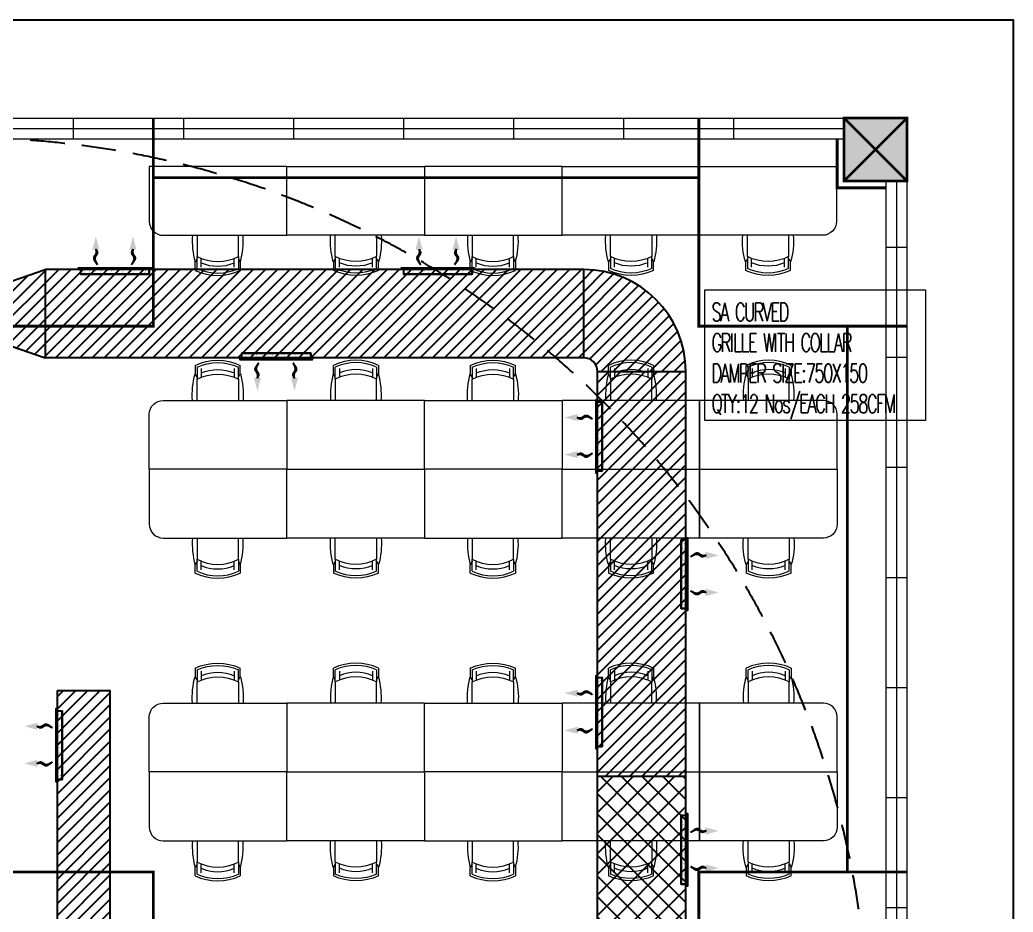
# Model space of a CAD drawing. Header units: millimetres. Extents: x 148480 to 578986, y 39883 to 155062.
# Drawn here: x 247446 to 258276, y 134026 to 143751 of the extents above; entities that cross this region are included whole.
import ezdxf

# ---------------------------------------------------------------- set-up
doc = ezdxf.new("R2010")
doc.units = ezdxf.units.MM
doc.linetypes.add('CENTER', pattern=[2, 1.25, -0.25, 0.25, -0.25])
doc.linetypes.add('HIDDEN', pattern=[0.375, 0.25, -0.125])
for name, color, linetype in [('CEN', 252, 'CENTER'), ('Flooring', 44, 'Continuous'), ('Hatch 01_UC', 7, 'Continuous'), ('I - MODULAR', 44, 'Continuous'), ('Layer2', 4, 'Continuous'), ('Layer4', 6, 'Continuous'), ('M-HVAC ELLIPTICAL DUCT', 6, 'Continuous'), ('M-HVAC VRV PIPE', 4, 'Continuous'), ('M-HVAC-GRIL', 6, 'Continuous'), ('M-HVAC-INSULATION', 8, 'Continuous'), ('M-HVAC-SUPP', 4, 'Continuous')]:
    doc.layers.add(name, color=color, linetype=linetype)
doc.layers.add('glass', color=7, linetype='Continuous', lineweight=0, true_color=0x0000d6)
for name, color, linetype, lineweight in [('ID - MODULAR', 44, 'Continuous', 5), ('KDBS-SIDE THROW GRILLE', 1, 'Continuous', 18), ('M HVAC GRILLE', 6, 'Continuous', 13), ('M-HVAC-ADP TAG', 1, 'Continuous', 15)]:
    doc.layers.add(name, color=color, linetype=linetype, lineweight=lineweight)
doc.styles.add('Roman S', font='romans.shx', dxfattribs={"width": 0.65})
pattern_1 = [(225, (811127.6, 15256.2), (66.29126, -66.29126), [])]

# ---------------------------------------------------------------- blocks, each defined once
blk = doc.blocks.new('GFC1')
at = {"layer": 'Hatch 01_UC', "linetype": 'Continuous'}
h = blk.add_hatch(color=8, dxfattribs=at)
h.dxf.hatch_style = 1
h.paths.add_polyline_path([(329065, 142981), (329065, 143667), (329751, 143667), (329751, 142981)])
at = {"layer": 'CEN', "color": 8, "linetype": 'Continuous', "lineweight": 0}
for p, q in [((329065, 142981), (329065, 143667)), ((329065, 143667), (329751, 143667)), ((329065, 143667), (329751, 143667)), ((329065, 142981), (329065, 143667)), ((329751, 142981), (329065, 143667)), ((329065, 142981), (329751, 143667)), ((329751, 143667), (329751, 142981)), ((329751, 143667), (329751, 142981))]:
    blk.add_line(p, q, dxfattribs=at)
at = {"layer": 'CEN', "color": 8, "linetype": 'HIDDEN', "lineweight": 0, "ltscale": 1500}
blk.add_line((327482, 143017), (321534, 143017), dxfattribs=at)
for points in [[(317434, 143667), (317434, 141398), (321534, 141398), (321534, 143668)], [(327482, 143667), (327482, 141398), (329752, 141398)], [(329102, 135449), (329102, 141398)], [(329752, 135449), (327482, 135449), (327482, 131349), (329752, 131349)]]:
    blk.add_lwpolyline(points, dxfattribs=at)
at = {"layer": 'CEN', "color": 8, "linetype": 'Continuous', "lineweight": 0}
blk.add_lwpolyline([(329751, 142981), (329065, 142981), (329065, 143667), (329751, 143667)], close=True, dxfattribs=at)
blk.add_lwpolyline([(329522, 142906), (328990, 142906), (328990, 143439)], dxfattribs=at)
at = {"layer": 'CEN', "color": 8, "linetype": 'HIDDEN', "lineweight": 0, "ltscale": 1500}
blk.add_lwpolyline([(321533, 131349), (317432, 131349), (317432, 135450), (321533, 135450)], close=True, dxfattribs=at)
at = {"layer": 'DEFPOINTS', "color": 8, "linetype": 'Continuous'}
blk.add_lwpolyline([(330909, 62387), (289637, 62387), (289637, 144737), (330909, 144737)], close=True, dxfattribs=at)
at = {"layer": 'Flooring', "color": 8, "linetype": 'HIDDEN', "ltscale": 1500}
blk.add_lwpolyline([(328672, 130068, 1.540604), (310717, 129143, 0.119203), (311634, 128072, -0.704413), (307490, 113767)], format="xyb", dxfattribs=at)
at = {"layer": 'glass', "color": 8, "linetype": 'Continuous'}
for p, q in [((319940, 143667), (329065, 143667)), ((320665, 143439), (320665, 143667)), ((321865, 143439), (321865, 143667)), ((323065, 143439), (323065, 143667)), ((324265, 143439), (324265, 143667)), ((325465, 143439), (325465, 143667)), ((326665, 143439), (326665, 143667)), ((327865, 143439), (327865, 143667)), ((329065, 143439), (329065, 143667)), ((319940, 143553), (329065, 143553)), ((319940, 143439), (329065, 143439)), ((329522, 142981), (329522, 133857)), ((329637, 142981), (329637, 133857)), ((329751, 142981), (329751, 133857)), ((329751, 142257), (329522, 142257)), ((329751, 141057), (329522, 141057)), ((329751, 139857), (329522, 139857)), ((329751, 138657), (329522, 138657)), ((329751, 137457), (329522, 137457)), ((329751, 136257), (329522, 136257)), ((329751, 135057), (329522, 135057))]:
    blk.add_line(p, q, dxfattribs=at)
at = {"layer": 'I - MODULAR', "color": 8, "linetype": 'Continuous'}
blk.add_lwpolyline([(329751, 142981), (329065, 142981), (329065, 143667), (329751, 143667)], close=True, dxfattribs=at)
at = {"layer": 'ID - MODULAR', "color": 8, "ltscale": 500}
for p, q in [((322011, 142389), (322011, 142158)), ((322461, 142158), (322461, 142389)), ((323518, 142158), (323518, 142389)), ((323968, 142389), (323968, 142158)), ((325011, 142389), (325011, 142158)), ((325461, 142158), (325461, 142389)), ((326518, 142158), (326518, 142389)), ((326968, 142389), (326968, 142158)), ((328011, 142158), (328011, 142389)), ((328461, 142389), (328461, 142158)), ((322011, 142134), (321990, 142100)), ((321990, 142007), (321990, 142100)), ((322011, 142027), (322011, 142158)), ((322011, 142136), (322011, 142134)), ((322461, 142158), (322461, 142027)), ((322461, 142136), (322461, 142134)), ((322461, 142134), (322482, 142100)), ((322482, 142100), (322482, 142007)), ((323518, 142134), (323497, 142100)), ((323497, 142100), (323497, 142007)), ((323518, 142158), (323518, 142027)), ((323518, 142136), (323518, 142134)), ((323968, 142027), (323968, 142158)), ((323968, 142136), (323968, 142134)), ((323968, 142134), (323989, 142100)), ((323989, 142007), (323989, 142100)), ((325011, 142134), (324990, 142100)), ((324990, 142007), (324990, 142100)), ((325011, 142027), (325011, 142158)), ((325011, 142136), (325011, 142134)), ((325461, 142158), (325461, 142027)), ((325461, 142136), (325461, 142134)), ((325461, 142134), (325482, 142100)), ((325482, 142100), (325482, 142007)), ((326518, 142134), (326497, 142100)), ((326497, 142100), (326497, 142007)), ((326518, 142158), (326518, 142027)), ((326518, 142136), (326518, 142134)), ((326968, 142027), (326968, 142158)), ((326968, 142136), (326968, 142134)), ((326968, 142134), (326989, 142100)), ((326989, 142007), (326989, 142100)), ((328011, 142134), (327990, 142100)), ((327990, 142100), (327990, 142007)), ((328011, 142158), (328011, 142027)), ((328011, 142136), (328011, 142134)), ((328461, 142027), (328461, 142158)), ((328461, 142136), (328461, 142134)), ((328461, 142134), (328482, 142100)), ((328482, 142007), (328482, 142100)), ((321990, 140971), (321990, 140878)), ((322011, 140951), (322011, 140820)), ((322461, 140820), (322461, 140951)), ((322482, 140878), (322482, 140971)), ((323497, 140878), (323497, 140971)), ((323518, 140820), (323518, 140951)), ((323968, 140951), (323968, 140820)), ((323989, 140971), (323989, 140878)), ((324990, 140971), (324990, 140878)), ((325011, 140951), (325011, 140820)), ((325461, 140820), (325461, 140951)), ((325482, 140878), (325482, 140971)), ((326497, 140878), (326497, 140971)), ((326518, 140820), (326518, 140951)), ((326968, 140951), (326968, 140820)), ((326989, 140971), (326989, 140878)), ((327997, 140878), (327997, 140971)), ((328018, 140820), (328018, 140951)), ((328468, 140951), (328468, 140820)), ((328489, 140971), (328489, 140878)), ((322011, 140844), (321990, 140878)), ((322011, 140842), (322011, 140844)), ((322011, 140589), (322011, 140820)), ((322461, 140844), (322482, 140878)), ((322461, 140842), (322461, 140844)), ((322461, 140820), (322461, 140589)), ((323518, 140844), (323497, 140878)), ((323518, 140842), (323518, 140844)), ((323518, 140820), (323518, 140589)), ((323968, 140844), (323989, 140878)), ((323968, 140842), (323968, 140844)), ((323968, 140589), (323968, 140820)), ((325011, 140844), (324990, 140878)), ((325011, 140842), (325011, 140844)), ((325011, 140589), (325011, 140820)), ((325461, 140844), (325482, 140878)), ((325461, 140842), (325461, 140844)), ((325461, 140820), (325461, 140589)), ((326518, 140844), (326497, 140878)), ((326518, 140842), (326518, 140844)), ((326518, 140820), (326518, 140589)), ((326968, 140844), (326989, 140878)), ((326968, 140842), (326968, 140844)), ((326968, 140589), (326968, 140820)), ((328018, 140844), (327997, 140878)), ((328018, 140842), (328018, 140844)), ((328018, 140820), (328018, 140589)), ((328468, 140844), (328489, 140878)), ((328468, 140842), (328468, 140844)), ((328468, 140589), (328468, 140820)), ((322011, 139089), (322011, 138858)), ((322461, 138858), (322461, 139089)), ((323518, 138858), (323518, 139089)), ((323968, 139089), (323968, 138858)), ((325011, 139089), (325011, 138858)), ((325461, 138858), (325461, 139089)), ((326518, 138858), (326518, 139089)), ((326968, 139089), (326968, 138858)), ((328018, 138858), (328018, 139089)), ((328468, 139089), (328468, 138858)), ((322011, 138727), (322011, 138858)), ((322461, 138858), (322461, 138727)), ((323518, 138858), (323518, 138727)), ((323968, 138727), (323968, 138858)), ((325011, 138727), (325011, 138858)), ((325461, 138858), (325461, 138727)), ((326518, 138858), (326518, 138727)), ((326968, 138727), (326968, 138858)), ((328018, 138858), (328018, 138727)), ((328468, 138727), (328468, 138858)), ((322011, 138834), (321990, 138800)), ((321990, 138707), (321990, 138800)), ((322011, 138836), (322011, 138834)), ((322461, 138836), (322461, 138834)), ((322461, 138834), (322482, 138800)), ((322482, 138800), (322482, 138707)), ((323518, 138834), (323497, 138800)), ((323497, 138800), (323497, 138707)), ((323518, 138836), (323518, 138834)), ((323968, 138836), (323968, 138834)), ((323968, 138834), (323989, 138800)), ((323989, 138707), (323989, 138800)), ((325011, 138834), (324990, 138800)), ((324990, 138707), (324990, 138800)), ((325011, 138836), (325011, 138834)), ((325461, 138836), (325461, 138834)), ((325461, 138834), (325482, 138800)), ((325482, 138800), (325482, 138707)), ((326518, 138834), (326497, 138800)), ((326497, 138800), (326497, 138707)), ((326518, 138836), (326518, 138834)), ((326968, 138836), (326968, 138834)), ((326968, 138834), (326989, 138800)), ((326989, 138707), (326989, 138800)), ((328018, 138834), (327997, 138800)), ((327997, 138800), (327997, 138707)), ((328018, 138836), (328018, 138834)), ((328468, 138836), (328468, 138834)), ((328468, 138834), (328489, 138800)), ((328489, 138707), (328489, 138800)), ((321990, 137671), (321990, 137578)), ((322482, 137578), (322482, 137671)), ((323497, 137578), (323497, 137671)), ((323989, 137671), (323989, 137578)), ((324990, 137671), (324990, 137578)), ((325482, 137578), (325482, 137671)), ((326497, 137578), (326497, 137671)), ((326989, 137671), (326989, 137578)), ((327997, 137578), (327997, 137671)), ((328489, 137671), (328489, 137578)), ((322011, 137544), (321990, 137578)), ((322011, 137651), (322011, 137520)), ((322461, 137520), (322461, 137651)), ((322461, 137544), (322482, 137578)), ((323518, 137544), (323497, 137578)), ((323518, 137520), (323518, 137651)), ((323968, 137651), (323968, 137520)), ((323968, 137544), (323989, 137578)), ((325011, 137544), (324990, 137578)), ((325011, 137651), (325011, 137520)), ((325461, 137520), (325461, 137651)), ((325461, 137544), (325482, 137578)), ((326518, 137544), (326497, 137578)), ((326518, 137520), (326518, 137651)), ((326968, 137651), (326968, 137520)), ((326968, 137544), (326989, 137578)), ((328018, 137544), (327997, 137578)), ((328018, 137520), (328018, 137651)), ((328468, 137651), (328468, 137520)), ((328468, 137544), (328489, 137578)), ((322011, 137542), (322011, 137544)), ((322011, 137289), (322011, 137520)), ((322461, 137542), (322461, 137544)), ((322461, 137520), (322461, 137289)), ((323518, 137542), (323518, 137544)), ((323518, 137520), (323518, 137289)), ((323968, 137542), (323968, 137544)), ((323968, 137289), (323968, 137520)), ((325011, 137542), (325011, 137544)), ((325011, 137289), (325011, 137520)), ((325461, 137542), (325461, 137544)), ((325461, 137520), (325461, 137289)), ((326518, 137542), (326518, 137544)), ((326518, 137520), (326518, 137289)), ((326968, 137542), (326968, 137544)), ((326968, 137289), (326968, 137520)), ((328018, 137542), (328018, 137544)), ((328018, 137520), (328018, 137289)), ((328468, 137542), (328468, 137544)), ((328468, 137289), (328468, 137520)), ((322011, 135789), (322011, 135558)), ((322461, 135558), (322461, 135789)), ((323518, 135558), (323518, 135789)), ((323968, 135789), (323968, 135558)), ((325011, 135789), (325011, 135558)), ((325461, 135558), (325461, 135789)), ((326518, 135558), (326518, 135789)), ((326968, 135789), (326968, 135558)), ((328018, 135558), (328018, 135789)), ((328468, 135789), (328468, 135558)), ((322011, 135534), (321990, 135500)), ((321990, 135407), (321990, 135500)), ((322011, 135427), (322011, 135558)), ((322011, 135536), (322011, 135534)), ((322461, 135558), (322461, 135427)), ((322461, 135536), (322461, 135534)), ((322461, 135534), (322482, 135500)), ((322482, 135500), (322482, 135407)), ((323518, 135534), (323497, 135500)), ((323497, 135500), (323497, 135407)), ((323518, 135558), (323518, 135427)), ((323518, 135536), (323518, 135534)), ((323968, 135427), (323968, 135558)), ((323968, 135536), (323968, 135534)), ((323968, 135534), (323989, 135500)), ((323989, 135407), (323989, 135500)), ((325011, 135534), (324990, 135500)), ((324990, 135407), (324990, 135500)), ((325011, 135427), (325011, 135558)), ((325011, 135536), (325011, 135534)), ((325461, 135558), (325461, 135427)), ((325461, 135536), (325461, 135534)), ((325461, 135534), (325482, 135500)), ((325482, 135500), (325482, 135407)), ((326518, 135534), (326497, 135500)), ((326497, 135500), (326497, 135407)), ((326518, 135558), (326518, 135427)), ((326518, 135536), (326518, 135534)), ((326968, 135427), (326968, 135558)), ((326968, 135536), (326968, 135534)), ((326968, 135534), (326989, 135500)), ((326989, 135407), (326989, 135500)), ((328018, 135534), (327997, 135500)), ((327997, 135500), (327997, 135407)), ((328018, 135558), (328018, 135427)), ((328018, 135536), (328018, 135534)), ((328468, 135427), (328468, 135558)), ((328468, 135536), (328468, 135534)), ((328468, 135534), (328489, 135500)), ((328489, 135407), (328489, 135500))]:
    blk.add_line(p, q, dxfattribs=at)
at = {"layer": 'ID - MODULAR', "color": 8, "ltscale": 500, "extrusion": (0, 0, -1)}
for p, q in [((322055, 142041), (322055, 142137)), ((322417, 142041), (322417, 142137)), ((323562, 142041), (323562, 142137)), ((323924, 142041), (323924, 142137)), ((325055, 142041), (325055, 142137)), ((325417, 142041), (325417, 142137)), ((326562, 142041), (326562, 142137)), ((326924, 142041), (326924, 142137)), ((328055, 142041), (328055, 142137)), ((328417, 142041), (328417, 142137)), ((322055, 140937), (322055, 140840)), ((322417, 140937), (322417, 140840)), ((323562, 140937), (323562, 140840)), ((323924, 140937), (323924, 140840)), ((325055, 140937), (325055, 140840)), ((325417, 140937), (325417, 140840)), ((326562, 140937), (326562, 140840)), ((326924, 140937), (326924, 140840)), ((328062, 140937), (328062, 140840)), ((328424, 140937), (328424, 140840)), ((322055, 138741), (322055, 138837)), ((322417, 138741), (322417, 138837)), ((323562, 138741), (323562, 138837)), ((323924, 138741), (323924, 138837)), ((325055, 138741), (325055, 138837)), ((325417, 138741), (325417, 138837)), ((326562, 138741), (326562, 138837)), ((326924, 138741), (326924, 138837)), ((328062, 138741), (328062, 138837)), ((328424, 138741), (328424, 138837)), ((322055, 137637), (322055, 137540)), ((322417, 137637), (322417, 137540)), ((323562, 137637), (323562, 137540)), ((323924, 137637), (323924, 137540)), ((325055, 137637), (325055, 137540)), ((325417, 137637), (325417, 137540)), ((326562, 137637), (326562, 137540)), ((326924, 137637), (326924, 137540)), ((328062, 137637), (328062, 137540)), ((328424, 137637), (328424, 137540)), ((322055, 135441), (322055, 135537)), ((322417, 135441), (322417, 135537)), ((323562, 135441), (323562, 135537)), ((323924, 135441), (323924, 135537)), ((325055, 135441), (325055, 135537)), ((325417, 135441), (325417, 135537)), ((326562, 135441), (326562, 135537)), ((326924, 135441), (326924, 135537)), ((328062, 135441), (328062, 135537)), ((328424, 135441), (328424, 135537))]:
    blk.add_line(p, q, dxfattribs=at)
at = {"layer": 'ID - MODULAR', "color": 8, "ltscale": 500}
for points in [[(321490, 143139), (321490, 142539, 0.414214), (321640, 142389), (322990, 142389), (322990, 143139)], [(328982, 143139), (328982, 142539, -0.414214), (328832, 142389), (327482, 142389), (327482, 143139)], [(321490, 139839), (321490, 140439, -0.414214), (321640, 140589), (322990, 140589), (322990, 139839)], [(328990, 139839), (328990, 140439, 0.414214), (328840, 140589), (327490, 140589), (327490, 139839)], [(321490, 139839), (321490, 139239, 0.414214), (321640, 139089), (322990, 139089), (322990, 139839)], [(328990, 139839), (328990, 139239, -0.414214), (328840, 139089), (327490, 139089), (327490, 139839)], [(321490, 136539), (321490, 137139, -0.414214), (321640, 137289), (322990, 137289), (322990, 136539)], [(328990, 136539), (328990, 137139, 0.414214), (328840, 137289), (327490, 137289), (327490, 136539)], [(321490, 136539), (321490, 135939, 0.414214), (321640, 135789), (322990, 135789), (322990, 136539)], [(328990, 136539), (328990, 135939, -0.414214), (328840, 135789), (327490, 135789), (327490, 136539)]]:
    blk.add_lwpolyline(points, format="xyb", close=True, dxfattribs=at)
for points in [[(324490, 143139), (324490, 142389), (322990, 142389), (322990, 143139)], [(324490, 143139), (324490, 142389), (325990, 142389), (325990, 143139)], [(327490, 143139), (327490, 142389), (325990, 142389), (325990, 143139)], [(324490, 139839), (324490, 140589), (322990, 140589), (322990, 139839)], [(324490, 139839), (324490, 140589), (325990, 140589), (325990, 139839)], [(327490, 139839), (327490, 140589), (325990, 140589), (325990, 139839)], [(324490, 139839), (324490, 139089), (322990, 139089), (322990, 139839)], [(324490, 139839), (324490, 139089), (325990, 139089), (325990, 139839)], [(327490, 139839), (327490, 139089), (325990, 139089), (325990, 139839)], [(324490, 136539), (324490, 137289), (322990, 137289), (322990, 136539)], [(324490, 136539), (324490, 137289), (325990, 137289), (325990, 136539)], [(327490, 136539), (327490, 137289), (325990, 137289), (325990, 136539)], [(324490, 136539), (324490, 135789), (322990, 135789), (322990, 136539)], [(324490, 136539), (324490, 135789), (325990, 135789), (325990, 136539)], [(327490, 136539), (327490, 135789), (325990, 135789), (325990, 136539)]]:
    blk.add_lwpolyline(points, close=True, dxfattribs=at)
for centre, major_axis, start_param, end_param in [((322797, 142327), (0, 839), 1.49727, 1.845387), ((321675, 142327), (0, 839), 4.437818, 4.785935), ((325797, 142327), (0, 839), 1.49727, 1.845387), ((324675, 142327), (0, 839), 4.437818, 4.785935), ((322236, 142583), (0, 481), 2.65511, 3.628104), ((325236, 142583), (0, 481), 2.65511, 3.628104), ((322236, 142533), (0, 581), 2.704257, 3.578932), ((322236, 142508), (0, -531), 5.845838, 6.720513), ((322236, 142508), (0, -456), 5.8748, 6.691551), ((325236, 142533), (0, 581), 2.704257, 3.578932), ((325236, 142508), (0, -531), 5.845838, 6.720513), ((325236, 142508), (0, -456), 5.8748, 6.691551), ((323743, 140445), (0, -581), 2.704257, 3.578932), ((323743, 140470), (0, 531), 5.845838, 6.720513), ((326743, 140445), (0, -581), 2.704257, 3.578932), ((326743, 140470), (0, 531), 5.845838, 6.720513), ((328243, 140445), (0, -581), 2.704257, 3.578932), ((328243, 140470), (0, 531), 5.845838, 6.720513), ((323743, 140470), (0, 456), 5.8748, 6.691551), ((326743, 140470), (0, 456), 5.8748, 6.691551), ((328243, 140470), (0, 456), 5.8748, 6.691551), ((324304, 140650), (0, -839), 4.437818, 4.785935), ((323743, 140395), (0, -481), 2.65511, 3.628104), ((323182, 140650), (0, -839), 1.49727, 1.845387), ((327304, 140650), (0, -839), 4.437818, 4.785935), ((326743, 140395), (0, -481), 2.65511, 3.628104), ((326182, 140650), (0, -839), 1.49727, 1.845387), ((328804, 140650), (0, -839), 4.437818, 4.785935), ((328243, 140395), (0, -481), 2.65511, 3.628104), ((327682, 140650), (0, -839), 1.49727, 1.845387), ((322797, 139027), (0, 839), 1.49727, 1.845387), ((321675, 139027), (0, 839), 4.437818, 4.785935), ((325797, 139027), (0, 839), 1.49727, 1.845387), ((324675, 139027), (0, 839), 4.437818, 4.785935), ((322236, 139283), (0, 481), 2.65511, 3.628104), ((325236, 139283), (0, 481), 2.65511, 3.628104), ((322236, 139208), (0, -456), 5.8748, 6.691551), ((325236, 139208), (0, -456), 5.8748, 6.691551), ((322236, 139233), (0, 581), 2.704257, 3.578932), ((322236, 139208), (0, -531), 5.845838, 6.720513), ((325236, 139233), (0, 581), 2.704257, 3.578932), ((325236, 139208), (0, -531), 5.845838, 6.720513), ((323743, 137145), (0, -581), 2.704257, 3.578932), ((323743, 137170), (0, 531), 5.845838, 6.720513), ((326743, 137145), (0, -581), 2.704257, 3.578932), ((326743, 137170), (0, 531), 5.845838, 6.720513), ((328243, 137145), (0, -581), 2.704257, 3.578932), ((328243, 137170), (0, 531), 5.845838, 6.720513), ((324304, 137350), (0, -839), 4.437818, 4.785935), ((323743, 137095), (0, -481), 2.65511, 3.628104), ((323743, 137170), (0, 456), 5.8748, 6.691551), ((323182, 137350), (0, -839), 1.49727, 1.845387), ((327304, 137350), (0, -839), 4.437818, 4.785935), ((326743, 137095), (0, -481), 2.65511, 3.628104), ((326743, 137170), (0, 456), 5.8748, 6.691551), ((326182, 137350), (0, -839), 1.49727, 1.845387), ((328804, 137350), (0, -839), 4.437818, 4.785935), ((328243, 137095), (0, -481), 2.65511, 3.628104), ((328243, 137170), (0, 456), 5.8748, 6.691551), ((327682, 137350), (0, -839), 1.49727, 1.845387), ((322797, 135727), (0, 839), 1.49727, 1.845387), ((321675, 135727), (0, 839), 4.437818, 4.785935), ((325797, 135727), (0, 839), 1.49727, 1.845387), ((324675, 135727), (0, 839), 4.437818, 4.785935), ((322236, 135983), (0, 481), 2.65511, 3.628104), ((322236, 135908), (0, -456), 5.8748, 6.691551), ((325236, 135983), (0, 481), 2.65511, 3.628104), ((325236, 135908), (0, -456), 5.8748, 6.691551), ((322236, 135933), (0, 581), 2.704257, 3.578932), ((322236, 135908), (0, -531), 5.845838, 6.720513), ((325236, 135933), (0, 581), 2.704257, 3.578932), ((325236, 135908), (0, -531), 5.845838, 6.720513)]:
    blk.add_ellipse(centre, major_axis=major_axis, ratio=1, start_param=start_param, end_param=end_param, dxfattribs=at)
at = {"layer": 'ID - MODULAR', "color": 8, "ltscale": 500, "extrusion": (0, 0, -1)}
for centre, major_axis, start_param, end_param in [((324304, 142327), (0, 839), 4.437818, 4.785935), ((323182, 142327), (0, 839), 1.49727, 1.845387), ((327304, 142327), (0, 839), 4.437818, 4.785935), ((326182, 142327), (0, 839), 1.49727, 1.845387), ((328797, 142327), (0, 839), 4.437818, 4.785935), ((327675, 142327), (0, 839), 1.49727, 1.845387), ((323743, 142583), (0, 481), 2.65511, 3.628104), ((326743, 142583), (0, 481), 2.65511, 3.628104), ((328236, 142583), (0, 481), 2.65511, 3.628104), ((323743, 142533), (0, 581), 2.704257, 3.578932), ((323743, 142508), (0, -531), 5.845838, 6.720513), ((323743, 142508), (0, -456), 5.8748, 6.691551), ((326743, 142533), (0, 581), 2.704257, 3.578932), ((326743, 142508), (0, -531), 5.845838, 6.720513), ((326743, 142508), (0, -456), 5.8748, 6.691551), ((328236, 142533), (0, 581), 2.704257, 3.578932), ((328236, 142508), (0, -531), 5.845838, 6.720513), ((328236, 142508), (0, -456), 5.8748, 6.691551), ((322236, 140445), (0, -581), 2.704257, 3.578932), ((322236, 140470), (0, 531), 5.845838, 6.720513), ((325236, 140445), (0, -581), 2.704257, 3.578932), ((325236, 140470), (0, 531), 5.845838, 6.720513), ((322236, 140470), (0, 456), 5.8748, 6.691551), ((325236, 140470), (0, 456), 5.8748, 6.691551), ((322797, 140650), (0, -839), 1.49727, 1.845387), ((322236, 140395), (0, -481), 2.65511, 3.628104), ((321675, 140650), (0, -839), 4.437818, 4.785935), ((325797, 140650), (0, -839), 1.49727, 1.845387), ((325236, 140395), (0, -481), 2.65511, 3.628104), ((324675, 140650), (0, -839), 4.437818, 4.785935), ((324304, 139027), (0, 839), 4.437818, 4.785935), ((323182, 139027), (0, 839), 1.49727, 1.845387), ((327304, 139027), (0, 839), 4.437818, 4.785935), ((326182, 139027), (0, 839), 1.49727, 1.845387), ((328804, 139027), (0, 839), 4.437818, 4.785935), ((327682, 139027), (0, 839), 1.49727, 1.845387), ((323743, 139283), (0, 481), 2.65511, 3.628104), ((326743, 139283), (0, 481), 2.65511, 3.628104), ((328243, 139283), (0, 481), 2.65511, 3.628104), ((323743, 139208), (0, -456), 5.8748, 6.691551), ((326743, 139208), (0, -456), 5.8748, 6.691551), ((328243, 139208), (0, -456), 5.8748, 6.691551), ((323743, 139233), (0, 581), 2.704257, 3.578932), ((323743, 139208), (0, -531), 5.845838, 6.720513), ((326743, 139233), (0, 581), 2.704257, 3.578932), ((326743, 139208), (0, -531), 5.845838, 6.720513), ((328243, 139233), (0, 581), 2.704257, 3.578932), ((328243, 139208), (0, -531), 5.845838, 6.720513), ((322236, 137145), (0, -581), 2.704257, 3.578932), ((322236, 137170), (0, 531), 5.845838, 6.720513), ((325236, 137145), (0, -581), 2.704257, 3.578932), ((325236, 137170), (0, 531), 5.845838, 6.720513), ((322797, 137350), (0, -839), 1.49727, 1.845387), ((322236, 137095), (0, -481), 2.65511, 3.628104), ((322236, 137170), (0, 456), 5.8748, 6.691551), ((321675, 137350), (0, -839), 4.437818, 4.785935), ((325797, 137350), (0, -839), 1.49727, 1.845387), ((325236, 137095), (0, -481), 2.65511, 3.628104), ((325236, 137170), (0, 456), 5.8748, 6.691551), ((324675, 137350), (0, -839), 4.437818, 4.785935), ((324304, 135727), (0, 839), 4.437818, 4.785935), ((323182, 135727), (0, 839), 1.49727, 1.845387), ((327304, 135727), (0, 839), 4.437818, 4.785935), ((326182, 135727), (0, 839), 1.49727, 1.845387), ((328804, 135727), (0, 839), 4.437818, 4.785935), ((327682, 135727), (0, 839), 1.49727, 1.845387), ((323743, 135983), (0, 481), 2.65511, 3.628104), ((323743, 135908), (0, -456), 5.8748, 6.691551), ((326743, 135983), (0, 481), 2.65511, 3.628104), ((326743, 135908), (0, -456), 5.8748, 6.691551), ((328243, 135983), (0, 481), 2.65511, 3.628104), ((328243, 135908), (0, -456), 5.8748, 6.691551), ((323743, 135933), (0, 581), 2.704257, 3.578932), ((323743, 135908), (0, -531), 5.845838, 6.720513), ((326743, 135933), (0, 581), 2.704257, 3.578932), ((326743, 135908), (0, -531), 5.845838, 6.720513), ((328243, 135933), (0, 581), 2.704257, 3.578932), ((328243, 135908), (0, -531), 5.845838, 6.720513)]:
    blk.add_ellipse(centre, major_axis=major_axis, ratio=1, start_param=start_param, end_param=end_param, dxfattribs=at)
blk = doc.blocks.new('BEAM')
at = {"layer": 'CEN', "color": 11, "linetype": 'HIDDEN', "lineweight": 0, "ltscale": 1500, "const_width": 30}
for points in [[(377434, 143667), (377434, 141398), (381534, 141398), (381534, 143668)], [(387482, 143667), (387482, 141398), (389752, 141398)], [(387482, 143017), (381534, 143017)], [(389102, 135449), (389102, 141398)], [(389752, 135449), (387482, 135449), (387482, 131349), (389752, 131349)]]:
    blk.add_lwpolyline(points, dxfattribs=at)
at = {"layer": 'CEN', "color": 11, "linetype": 'Continuous', "lineweight": 0, "const_width": 30}
blk.add_lwpolyline([(389751, 142981), (389065, 142981), (389065, 143667), (389751, 143667)], close=True, dxfattribs=at)
for points in [[(389065, 142981), (389751, 143667)], [(389751, 142981), (389065, 143667)], [(389065, 142981), (389065, 143667)], [(389065, 143667), (389751, 143667)], [(389065, 143667), (389751, 143667)], [(389065, 142981), (389065, 143667)], [(389751, 143667), (389751, 142981)], [(389751, 143667), (389751, 142981)], [(389522, 142906), (388990, 142906), (388990, 143439)]]:
    blk.add_lwpolyline(points, dxfattribs=at)
at = {"layer": 'CEN', "color": 11, "linetype": 'HIDDEN', "lineweight": 0, "ltscale": 1500, "const_width": 30}
blk.add_lwpolyline([(381533, 131349), (377432, 131349), (377432, 135450), (381533, 135450)], close=True, dxfattribs=at)
blk = doc.blocks.new('BEE')
at = {"layer": 'M-HVAC VRV PIPE', "linetype": 'Continuous'}
blk.add_blockref('BEAM', (0, 0), dxfattribs=at)
blk = doc.blocks.new('RAAAA')
at = {"linetype": 'Continuous', "ltscale": 1000}
for points in [[(363, 0, 0), (363, 0, 0), (364, 0, 0), (364, 0, 0), (365, 0, 0), (366, 0, 0), (367, -1, 0), (368, -1, 0), (369, -1, 0), (371, -1, 0), (373, -2, 0), (374, -2, 0), (377, -2, 0), (379, -3, 0), (381, -3, 0), (384, -4, 0), (387, -4, 0), (390, -5, 0), (393, -5, 0), (397, -6, 0), (400, -6, 0), (404, -7, 0), (408, -8, 0), (412, -8, 0), (416, -9, 0), (421, -10, 0), (421, -10, 0), (425, -11, 0), (430, -11, 0), (435, -11, 0), (439, -11, 0), (444, -11, 0), (449, -11, 0), (454, -10, 0), (459, -10, 0), (464, -9, 0), (468, -7, 0), (473, -6, 0), (478, -4, 0), (483, -2, 0), (488, 0, 0), (494, 2, 0), (499, 4, 0), (504, 7, 0), (509, 10, 0), (514, 13, 0), (519, 16, 0), (525, 20, 0), (530, 24, 0), (535, 28, 0), (541, 32, 0), (546, 36, 0), (546, 36, 0), (552, 40, 0), (557, 44, 0), (563, 48, 0), (568, 51, 0), (574, 54, 0), (580, 56, 0), (586, 58, 0), (592, 60, 0), (598, 61, 0), (604, 62, 0), (610, 62, 0), (616, 62, 0), (622, 62, 0), (628, 61, 0), (635, 60, 0), (641, 59, 0), (648, 57, 0), (654, 55, 0), (661, 52, 0), (668, 49, 0), (675, 46, 0), (681, 42, 0), (688, 38, 0), (695, 33, 0), (702, 28, 0), (702, 28, 0), (709, 23, 0), (716, 19, 0), (722, 14, 0), (728, 10, 0), (734, 5, 0), (740, 1, 0), (745, -2, 0), (750, -6, 0), (755, -9, 0), (759, -13, 0), (763, -15, 0), (767, -18, 0), (771, -21, 0), (774, -23, 0), (777, -25, 0), (779, -27, 0), (782, -29, 0), (784, -31, 0), (786, -32, 0), (787, -33, 0), (789, -34, 0), (790, -35, 0), (790, -35, 0), (791, -35, 0), (791, -36, 0)], [(363, 0, 0), (363, 0, 0), (364, 0, 0), (364, 0, 0), (365, -1, 0), (366, -1, 0), (367, -2, 0), (368, -2, 0), (369, -3, 0), (371, -4, 0), (373, -5, 0), (374, -5, 0), (377, -6, 0), (379, -8, 0), (381, -9, 0), (384, -10, 0), (387, -12, 0), (390, -13, 0), (393, -15, 0), (397, -16, 0), (400, -18, 0), (404, -20, 0), (408, -22, 0), (412, -24, 0), (416, -26, 0), (421, -28, 0), (421, -28, 0), (425, -30, 0), (430, -32, 0), (435, -34, 0), (439, -35, 0), (444, -36, 0), (449, -37, 0), (454, -37, 0), (459, -38, 0), (464, -38, 0), (468, -37, 0), (473, -37, 0), (478, -36, 0), (483, -35, 0), (488, -33, 0), (494, -32, 0), (499, -30, 0), (504, -28, 0), (509, -25, 0), (514, -22, 0), (519, -19, 0), (525, -16, 0), (530, -13, 0), (535, -9, 0), (541, -5, 0), (546, 0, 0), (546, 0, 0), (552, 4, 0), (557, 8, 0), (563, 12, 0), (568, 15, 0), (574, 18, 0), (580, 21, 0), (586, 23, 0), (592, 25, 0), (598, 27, 0), (604, 28, 0), (610, 29, 0), (616, 30, 0), (622, 30, 0), (628, 31, 0), (635, 30, 0), (641, 30, 0), (648, 29, 0), (654, 28, 0), (661, 26, 0), (668, 24, 0), (675, 22, 0), (681, 20, 0), (688, 17, 0), (695, 14, 0), (702, 10, 0), (702, 10, 0), (709, 7, 0), (716, 3, 0), (722, 0, 0), (728, -3, 0), (734, -6, 0), (740, -9, 0), (745, -12, 0), (750, -14, 0), (755, -17, 0), (759, -19, 0), (763, -21, 0), (767, -23, 0), (771, -25, 0), (774, -27, 0), (777, -28, 0), (779, -30, 0), (782, -31, 0), (784, -32, 0), (786, -33, 0), (787, -34, 0), (789, -34, 0), (790, -35, 0), (790, -35, 0), (791, -35, 0), (791, -36, 0)]]:
    blk.add_polyline3d(points, dxfattribs=at)
blk.add_solid([(373, 101), (0, 0), (373, -101)], dxfattribs=at)
blk = doc.blocks.new('600X200 SIDE THROW GRILLE')
at = {"layer": 'M-HVAC-GRIL', "linetype": 'ByBlock'}
blk.add_lwpolyline([(375, -5), (396, -5), (396, 12), (-396, 12), (-396, -5), (-375, -5), (375, -5), (375, -56), (-375, -56), (-375, -5), (-375, -56), (375, -56), (375, -56)], dxfattribs=at)
at = {"layer": 'M-HVAC-GRIL', "lineweight": 0, "const_width": 1.71}
for points in [[(-365, -9), (-343, -9), (-322, -52), (-300, -52)], [(-303, -9), (-282, -9), (-260, -52), (-239, -52)], [(-242, -9), (-220, -9), (-199, -52), (-177, -52)], [(-180, -9), (-158, -9), (-137, -52), (-115, -52)], [(-117, -9), (-96, -9), (-75, -52), (-53, -52)], [(-55, -9), (-34, -9), (-12, -52), (9, -52)], [(7, -9), (28, -9), (50, -52), (71, -52)], [(69, -9), (90, -9), (112, -52), (133, -52)], [(121, -9), (142, -9), (163, -52), (185, -52)], [(181, -9), (202, -9), (224, -52), (245, -52)], [(242, -9), (264, -9), (285, -52), (306, -52)], [(304, -9), (325, -9), (346, -52), (368, -52)]]:
    blk.add_lwpolyline(points, dxfattribs=at)
at = {"layer": 'M-HVAC-SUPP'}
for p, xscale, yscale, zscale, rotation in [((-199, 355), -0.3839999997941415, 0.3839999997941436, 0.3839999997941436, 90.2028781887322), ((206, 355), 0.3839999997941415, 0.3839999997941415, 0.3839999997941415, 269.7971218112675)]:
    blk.add_blockref('RAAAA', p, dxfattribs=dict(at, xscale=xscale, yscale=yscale, zscale=zscale, rotation=rotation))
blk = doc.blocks.new('jyfhg')
at = {"layer": 'KDBS-SIDE THROW GRILLE', "xscale": -1, "rotation": 90.00000000000006}
blk.add_blockref('600X200 SIDE THROW GRILLE', (-100, -325), dxfattribs=at)

msp = doc.modelspace()

# ---------------------------------------------------------------- block references
at = {"layer": 'Layer4', "linetype": 'Continuous', "rotation": 360}
msp.add_blockref('GFC1', (-72632.4, -986), dxfattribs=at)

# ---------------------------------------------------------------- next in the draw order: hatches: boundary and pattern name
at = {"layer": 'Hatch 01_UC', "linetype": 'Continuous'}
h = msp.add_hatch(dxfattribs=at)
h.set_pattern_fill('ANSI37', color=42, scale=50, angle=360)
h.set_pattern_definition([(45, (-7479.28, 4102.58), (-112.2532, 112.2532), []), (135, (-7479.28, 4102.58), (-112.2532, -112.2532), [])])
h.paths.add_polyline_path([(253744.2, 132505.6), (253744.2, 135506.7), (254707.2, 135506.7), (254707.2, 132505.6)])
at = {"layer": 'M-HVAC-INSULATION'}
h = msp.add_hatch(dxfattribs=at)
h.set_pattern_fill('ANSI31', color=26, scale=750, angle=180, style=0)
h.set_pattern_definition(pattern_1)
h.paths.add_polyline_path([(247272.6, 140873.4), (247272.6, 140223.4), (247722.6, 140066.9), (247722.6, 141029.9)])
h = msp.add_hatch(dxfattribs=at)
h.set_pattern_fill('ANSI31', color=26, scale=750, angle=180, style=0)
h.set_pattern_definition(pattern_1)
h.paths.add_polyline_path([(247722.6, 141029.9), (247722.6, 140066.9), (253594.2, 140066.9), (253594.2, 141029.9)])
h = msp.add_hatch(dxfattribs=at)
h.set_pattern_fill('ANSI31', color=26, scale=750, angle=180, style=0)
h.set_pattern_definition(pattern_1)
h.paths.add_polyline_path([(253594.2, 141029.9, -0.4142136), (254707.2, 139916.9), (253744.2, 139916.9, 0.4142136), (253594.2, 140066.9)])
h = msp.add_hatch(dxfattribs=at)
h.set_pattern_fill('ANSI31', color=26, scale=750, angle=180, style=0)
h.set_pattern_definition([(225, (811127.6, 20342.65), (66.29126, -66.29126), [])])
h.paths.add_polyline_path([(253744.2, 135506.7), (254707.2, 135506.7), (254707.2, 139916.9), (253744.2, 139916.9)])
h = msp.add_hatch(dxfattribs=at)
h.set_pattern_fill('ANSI31', color=26, scale=750, angle=180, style=0)
h.set_pattern_definition([(225, (811127.6, 15256.2), (66.29126, -66.29126), [])])
h.paths.add_polyline_path([(248430.2, 136442.1), (247855.2, 136442.1), (247855.2, 125832.3), (248430.2, 125832.3)])

# ---------------------------------------------------------------- next in the draw order: linework, layer by layer
at = {"layer": 'M-HVAC ELLIPTICAL DUCT', "linetype": 'Continuous'}
for p, q in [((247272.6, 140873.4), (247722.6, 141029.9)), ((253594.2, 141029.9), (247722.6, 141029.9)), ((247722.6, 141029.9), (247722.6, 140066.9)), ((253594.2, 140066.9, 0), (253594.2, 141029.9, 0)), ((247272.6, 140223.4), (247722.6, 140066.9)), ((253594.2, 140066.9), (247722.6, 140066.9)), ((253744.2, 132505.6, 0), (253744.2, 139916.9, 0)), ((253744.2, 139916.9, 0), (254707.2, 139916.9, 0)), ((254707.2, 132505.6, 0), (254707.2, 139916.9, 0)), ((247855.2, 125317.9, 0), (247855.2, 136442.1, 0)), ((247855.2, 136442.1, 0), (248430.2, 136442.1, 0)), ((248430.2, 125317.9, 0), (248430.2, 136442.1, 0)), ((253744.2, 135506.7, 0), (254707.2, 135506.7, 0))]:
    msp.add_line(p, q, dxfattribs=at)
for radius in [1113, 150]:
    msp.add_arc((253594.2, 139916.9, 0), radius, 0, 90, dxfattribs=at)
at = {"layer": 'M-HVAC-ADP TAG', "color": 0}
msp.add_lwpolyline([(254914, 140807.6), (257320.2, 140807.6), (257320.2, 139383.2), (254914, 139383.2)], close=True, dxfattribs=at)

# ---------------------------------------------------------------- next in the draw order: block references
at = {"layer": 'Layer2', "linetype": 'Continuous', "rotation": 360}
msp.add_blockref('BEE', (-132632.4, -986), dxfattribs=at)
at = {"layer": 'M HVAC GRILLE', "color": 0}
for p, rotation in [((248805.6, 140934.9), 270), ((252328.9, 140934.9), 270), ((254612.2, 137383.5, 0), 179.9999999999944), ((254612.2, 134379.4, 0), 179.9999999999944)]:
    msp.add_blockref('jyfhg', p, dxfattribs=dict(at, rotation=rotation))
at = {"layer": 'M HVAC GRILLE', "color": 0, "xscale": -1}
for p, rotation in [((250567.2, 140161.9), 269.9999999999999), ((253839.2, 138885.9, 0), 180), ((253839.2, 135881.6, 0), 180), ((247950, 135520.7, 0), 180)]:
    msp.add_blockref('jyfhg', p, dxfattribs=dict(at, rotation=rotation))

# ---------------------------------------------------------------- next in the draw order: texts
at = {"layer": 'M-HVAC-ADP TAG', "insert": (256156.9, 139400, 0), "char_height": 200, "width": 2339.305, "attachment_point": 8, "style": 'Roman S'}
msp.add_mtext('\\pxql;\\A1;\\T0.85;SA CURVED \\PGRILLE WITH COLLAR DAMPER SIZE:750X150\\PQTY:12 Nos/EACH 258CFM', dxfattribs=at)

doc.saveas('drawing.dxf')
